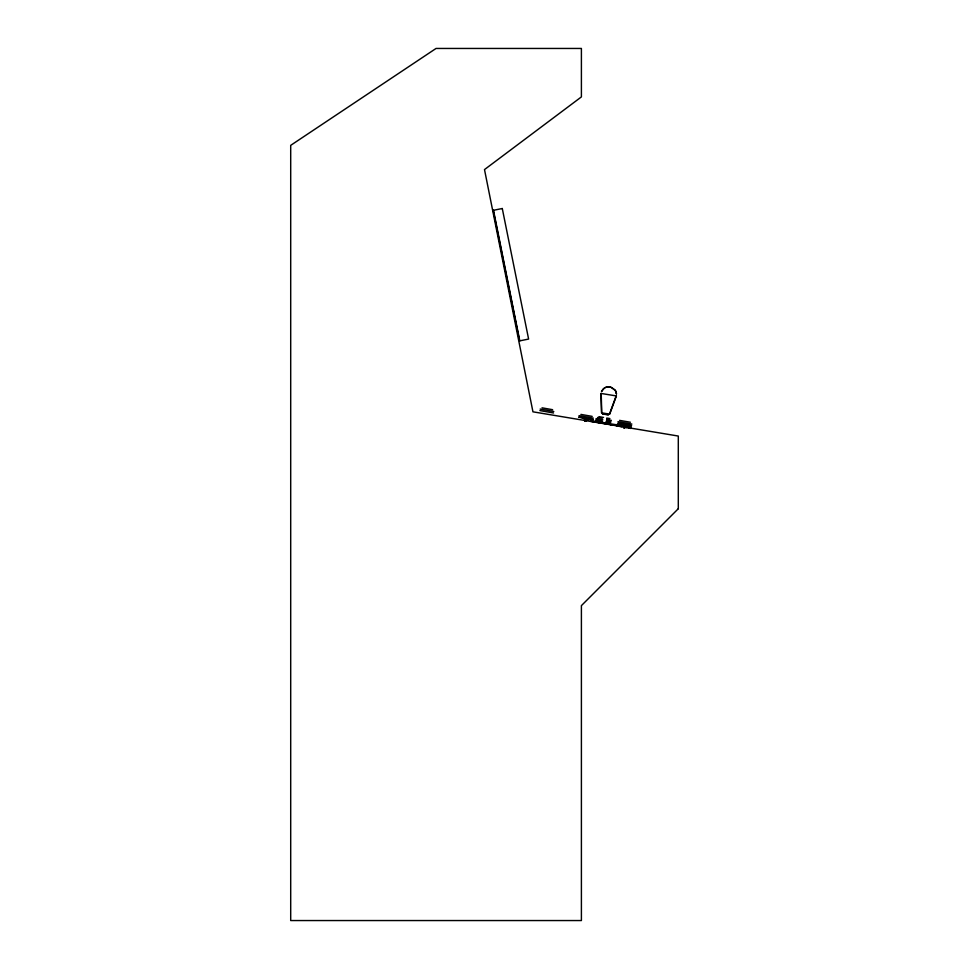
<?xml version="1.0" encoding="UTF-8"?>
<svg xmlns="http://www.w3.org/2000/svg" width="969" height="969" viewBox="0 0 969 969"><rect width="100%" height="100%" fill="white"/><g stroke="black" fill="none" stroke-linecap="round" stroke-linejoin="round"><path stroke-width="1.45" d="M584.392 419.783L585.3 420.255L584.489 419.989M585.555 419.807L586.935 420.485L586.003 419.856A6.02 5.85 9.3 0 0 585.555 419.807L585.409 419.759M586.003 420.001L585.518 419.468L586.233 419.529A6.02 5.85 9.3 0 1 586.681 419.625L587.638 420.219M623.503 426.299L622.449 426.033L625.441 426.663M624.036 426.457L623.975 425.9A6.02 5.85 9.3 0 0 623.527 425.851L623.176 426.312M624.242 426.505L624.072 426.009A6.02 5.85 9.3 0 1 624.472 426.069L625.647 426.711L622.958 426.275M585.857 420.304L586.778 420.074M622.97 426.251L623.975 425.985M609.465 414.126L616.151 395.921M601.458 391.452L604.184 388.266M601.688 391.464L602.718 389.683M603.166 388.92L605.056 387.733M604.826 387.733L606 387.321M584.44 419.759L585.203 419.492M584.682 419.759L587.638 420.231M605.758 387.321L606.994 387.055M624.969 427.438L623.612 427.499M624.944 427.644L623.83 427.426M606.751 387.043L607.999 386.922M585.361 419.468L587.396 420.231M607.769 386.922L609.029 386.934M624.811 427.232L623.903 427.038M624.811 427.717L623.794 427.62M584.804 420.994L585.567 421.018M623.576 427.692L624.569 427.801M585.082 420.873L586.318 420.994L585.082 420.776M586.003 419.553L586.027 419.553A6.02 5.85 9.3 0 1 586.439 419.625L586.463 419.625M585.3 419.795L585.324 419.807A6.02 5.85 9.3 0 1 585.736 419.868L586.003 419.88M624.254 426.057L624.278 426.057A6.02 5.85 9.3 0 1 624.69 426.13L625.223 426.239M608.859 386.946L610.046 387.091M610.749 387.249L615.218 390.071M611.039 387.261L609.804 387.091M602.512 413.763L608.447 414.708M602.657 413.981L608.241 414.853M590.303 420.534L617.859 425.003M590.412 421.297L617.737 425.766M593.367 421.806L595.063 422.084M599.169 422.763L601.47 423.138M605.177 423.744L606.873 424.022M610.676 424.64L612.626 424.967M599.072 416.682L603.53 417.433M606.739 418.039L609.889 418.56M619.566 420.376L630.395 422.242M580.879 414.405L592.192 416.379M597.897 417.397L602.476 418.184M606.594 418.947L609.21 419.371M542.022 407.828L552.609 409.693M597.51 417.966L598.66 418.136M606.715 419.553L611.378 420.376M618.004 421.66L631.873 424.071M579.026 415.64L593.379 418.148M596.044 418.632L602.851 419.795M606.497 420.437L610.397 421.14M540.169 409.063L553.796 411.474M618.864 423.187L630.177 425.161M609.113 421.539L611.112 421.89M617.737 423.174L626.555 424.688M628.203 424.979L631.606 425.585M578.99 417.154L593.113 419.662M596.008 420.158L601.555 421.14M606.231 421.963L610.131 422.654M578.759 417.154L592.871 419.65M595.778 420.146L602.585 421.345M606 421.951L609.889 422.654M539.903 410.577L553.529 412.988M617.011 424.422L631.364 426.929M617.205 425.985L622.025 426.832M625.562 427.462L627.197 427.753M628.615 427.995L631.098 428.443M586.596 419.625L587.408 420.207M611.79 387.576L615.751 390.955L616.563 393.898M615.521 390.943L616.332 393.886M493.475 210.285L519.784 340.846M601.204 393.438L601.737 412.83M616.393 395.933L609.707 414.138L601.507 412.818L600.974 393.438L616.393 395.933M678.3 508.725L581.4 605.625L581.4 920.55L290.7 920.55L290.7 145.35L436.05 48.45L581.4 48.45L581.4 96.9L484.5 169.575L532.95 411.825L678.3 436.05L678.3 508.725M502.281 208.517L493.233 210.334L519.554 340.894L528.602 339.065L502.281 208.517"/></g></svg>
